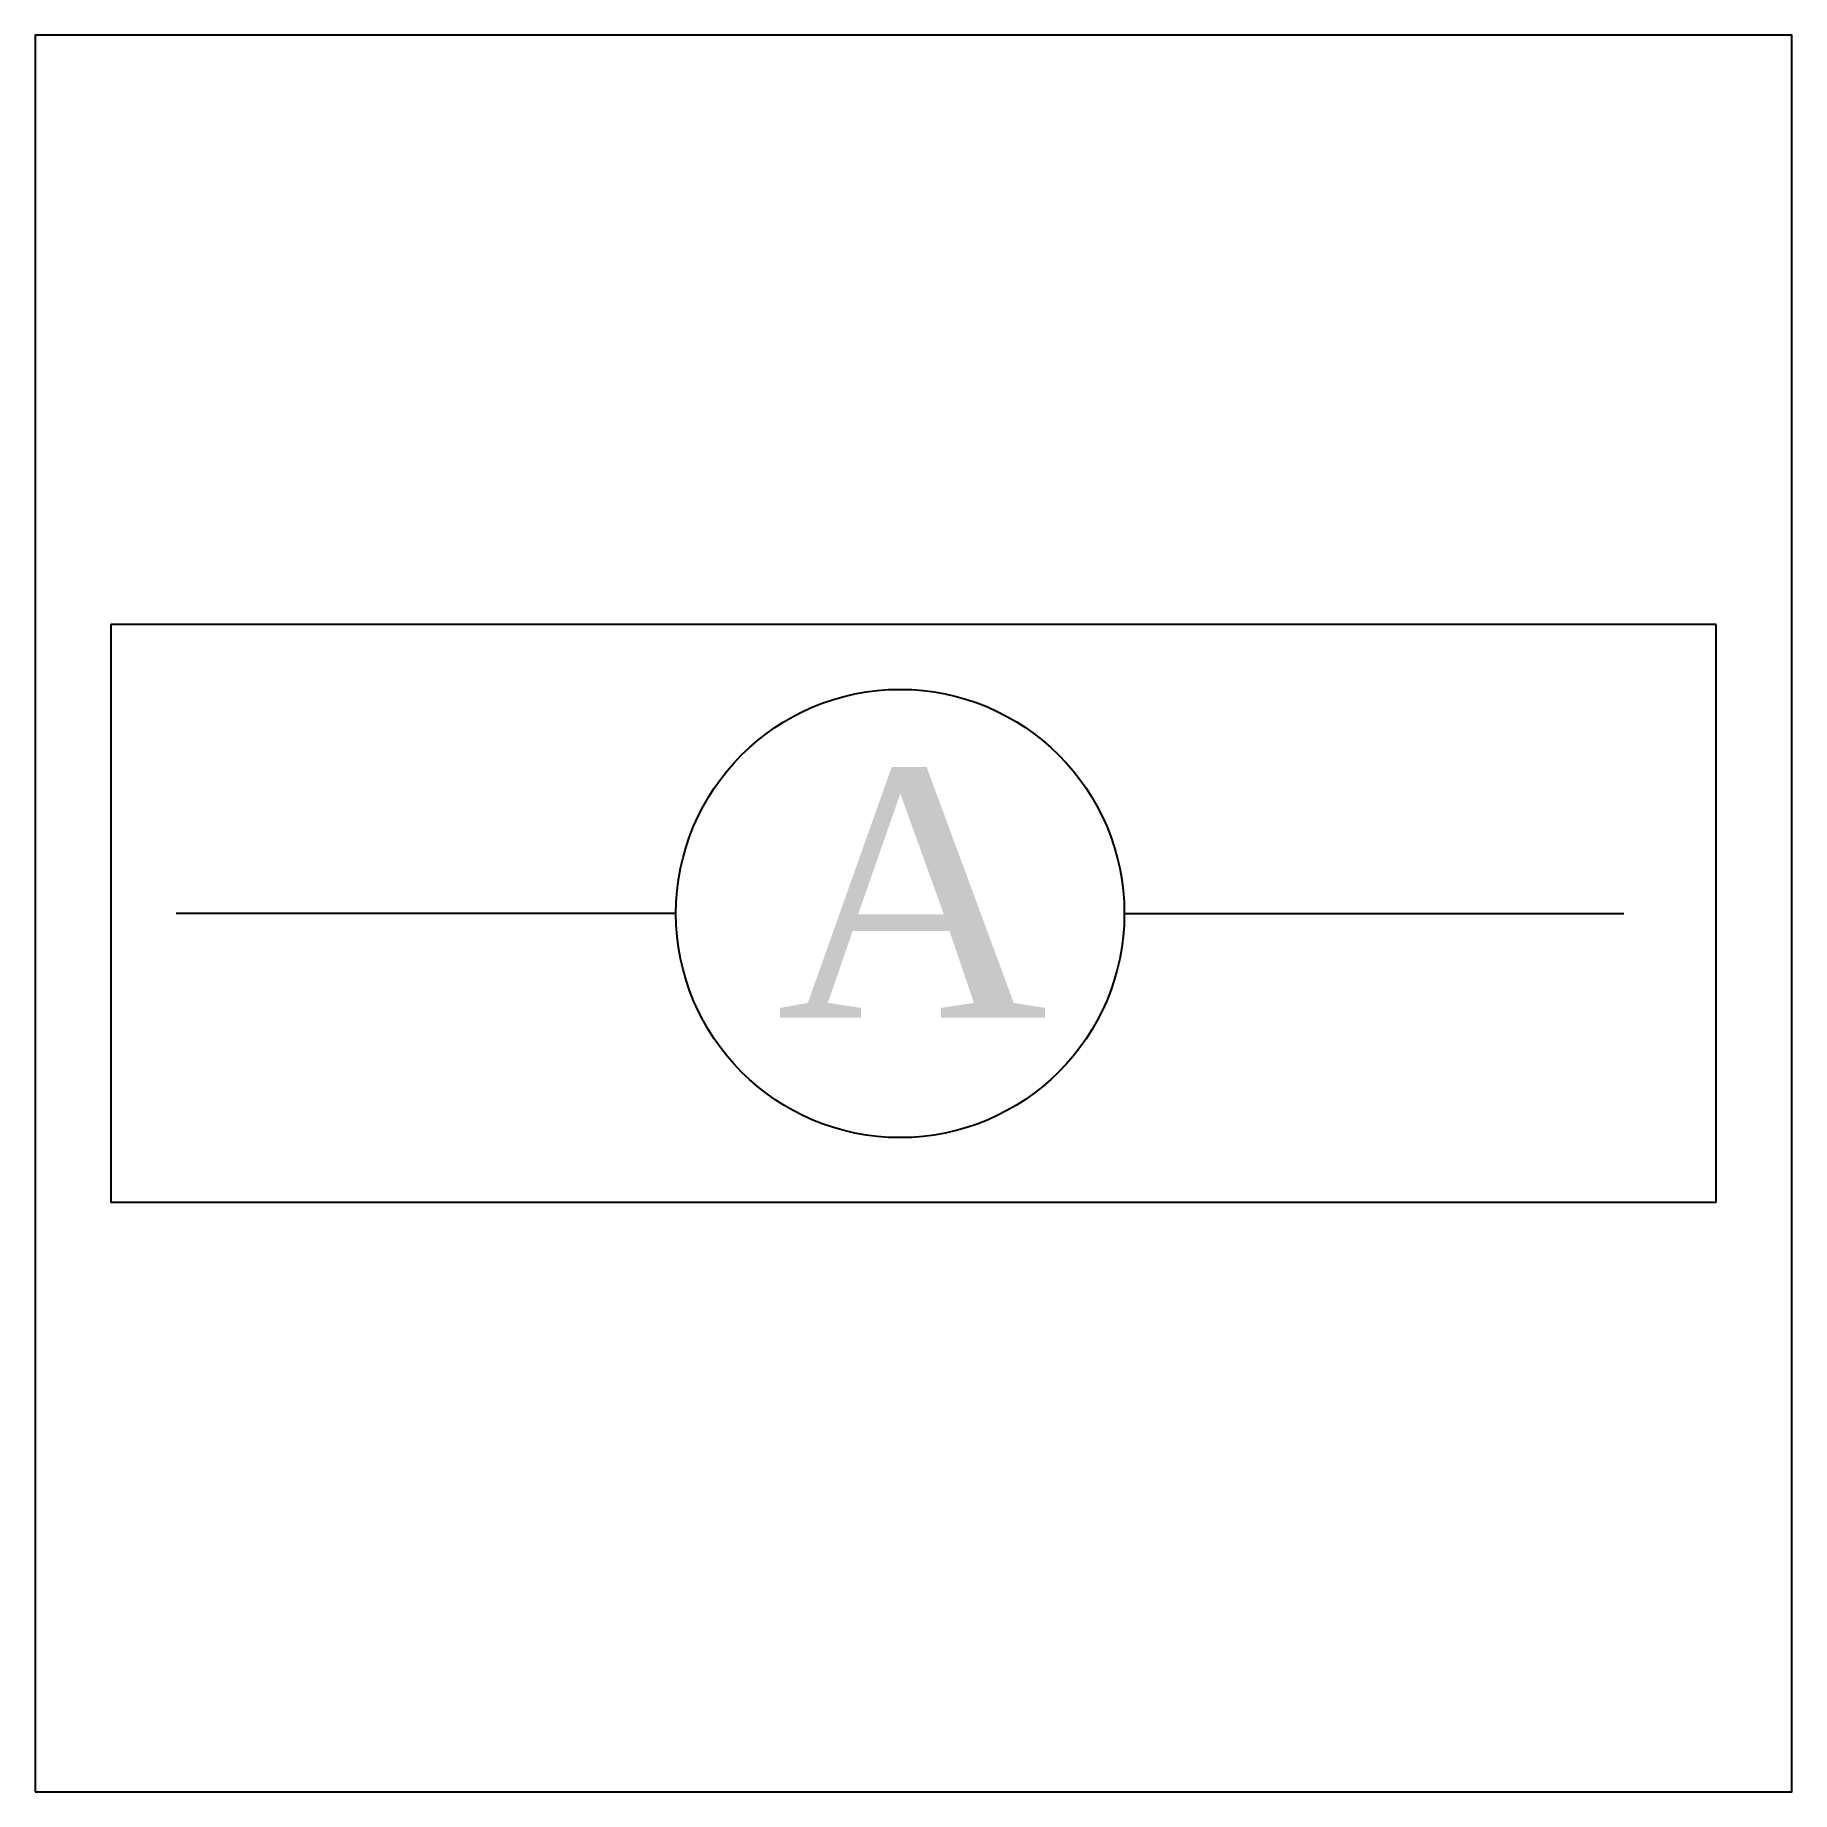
# Model space of a CAD drawing. Header units: millimetres. Extents: x 0 to 1000, y 0 to 1000.
import ezdxf

# ---------------------------------------------------------------- set-up
doc = ezdxf.new("R2010")
doc.units = ezdxf.units.MM
doc.layers.get('0').update_dxf_attribs({"color": 2})
doc.layers.add('1', color=1, linetype='Continuous')
doc.layers.add('3', color=7, linetype='Continuous')

msp = doc.modelspace()

# ---------------------------------------------------------------- linework, layer by layer
at = {"color": 2}
msp.add_lwpolyline([(0, 0), (1000, 0), (1000, 1000), (0, 1000)], close=True, dxfattribs=at)
at = {"layer": '1', "color": 1}
for p, q in [((43, 664.5), (43, 335.5)), ((957, 664.5), (43, 664.5)), ((957, 335.5), (957, 664.5)), ((957, 335.5), (43, 335.5))]:
    msp.add_line(p, q, dxfattribs=at)
at = {"layer": '3'}
for p, q in [((364.8, 500), (80.3, 500)), ((619.9, 500), (904.4, 500))]:
    msp.add_line(p, q, dxfattribs=at)
msp.add_circle((492.4, 500), 127.6, dxfattribs=at)

# ---------------------------------------------------------------- texts
at = {"layer": '3', "insert": (421.9, 582.3), "char_height": 141.632, "width": 640.769, "attachment_point": 1}
msp.add_mtext('{\\f@Batang|b0|i0|c0|p18;A}', dxfattribs=at)

doc.saveas('drawing.dxf')
